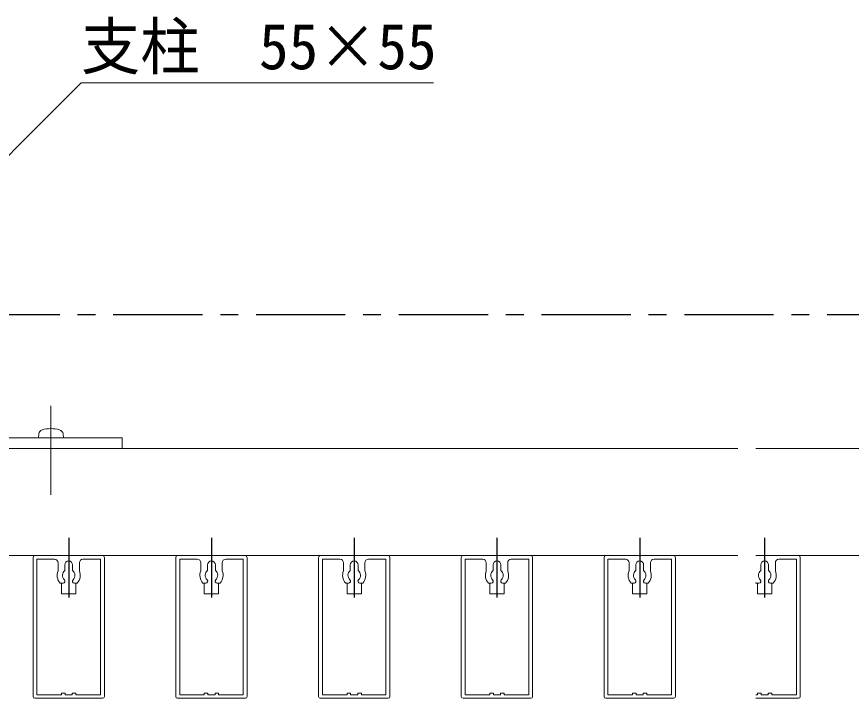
# Model space of a CAD drawing. Units: millimetres at full size, sheet at 1:5; details may follow other scales. Extents: x -1050 to 1050, y -742 to 742.
# Drawn here: x -104.1 to 129.8, y -359.3 to -168.2 of the extents above; entities that cross this region are included whole.
import ezdxf
from ezdxf.enums import TextEntityAlignment as Align

# ---------------------------------------------------------------- set-up
doc = ezdxf.new("R2010")
doc.units = ezdxf.units.MM
doc.header["$LTSCALE"] = 5
doc.linetypes.add('CHAIN1', pattern=[8, 5, -1, 1, -1])
doc.layers.add('0-0_通り芯', color=7, linetype='CHAIN1')
for name, color, linetype, lineweight in [('0-4_手摺部材', 92, 'Continuous', 20), ('0-5_手すり子', 12, 'Continuous', 20), ('0-9_文字', 3, 'Continuous', 20)]:
    doc.layers.add(name, color=color, linetype=linetype, lineweight=lineweight)
doc.styles.add('ＭＳ ゴシック', font='')
doc.styles.get('ＭＳ ゴシック').set_extended_font_data('MS Gothic')

msp = doc.modelspace()

# ---------------------------------------------------------------- linework, layer by layer
at = {"layer": '0-0_通り芯'}
for p, q in [((908.02, -251.793), (-189.48, -251.793)), ((-89.48, -314.293), (-89.48, -330.993)), ((-89.48, -314.293), (-89.48, -330.993)), ((-49.48, -314.293), (-49.48, -330.993)), ((-49.48, -314.293), (-49.48, -330.993)), ((-9.48, -314.293), (-9.48, -330.993)), ((-9.48, -314.293), (-9.48, -330.993)), ((30.52, -314.293), (30.52, -330.993)), ((30.52, -314.293), (30.52, -330.993)), ((70.52, -314.293), (70.52, -330.993)), ((70.52, -314.293), (70.52, -330.993)), ((105.52, -314.293), (105.52, -330.993)), ((105.52, -314.293), (105.52, -330.993))]:
    msp.add_line(p, q, dxfattribs=at)
at = {"layer": '0-4_手摺部材', "linetype": 'CHAIN1'}
msp.add_line((-94.48, -277.278), (-94.48, -303.293), dxfattribs=at)
at = {"layer": '0-4_手摺部材'}
for p, q in [((-97.882, -285.173), (-97.98, -286.293)), ((-91.078, -285.173), (-90.98, -286.293)), ((-121.48, -286.293), (-74.48, -286.293)), ((-97.98, -286.293), (-90.98, -286.293)), ((-74.48, -286.293), (-74.48, -289.293)), ((103.02, -289.293), (246.02, -289.293)), ((-259.48, -319.293), (98.02, -319.293)), ((246.02, -319.293), (103.02, -319.293)), ((-91.48, -329.993), (-91.48, -326.993)), ((-87.48, -326.993), (-87.48, -329.993)), ((-51.48, -329.993), (-51.48, -326.993)), ((-47.48, -326.993), (-47.48, -329.993)), ((-11.48, -329.993), (-11.48, -326.993)), ((-7.48, -326.993), (-7.48, -329.993)), ((28.52, -329.993), (28.52, -326.993)), ((32.52, -326.993), (32.52, -329.993)), ((68.52, -329.993), (68.52, -326.993)), ((72.52, -326.993), (72.52, -329.993)), ((103.52, -329.993), (103.52, -326.993)), ((107.52, -326.993), (107.52, -329.993))]:
    msp.add_line(p, q, dxfattribs=at)
for points in [[(-259.48, -319.293), (-259.48, -289.293), (98.02, -289.293)], [(-91.48, -329.993), (-87.48, -329.993), (-91.48, -329.993)], [(-51.48, -329.993), (-47.48, -329.993), (-51.48, -329.993)], [(-11.48, -329.993), (-7.48, -329.993), (-11.48, -329.993)], [(28.52, -329.993), (32.52, -329.993), (28.52, -329.993)], [(68.52, -329.993), (72.52, -329.993), (68.52, -329.993)], [(103.52, -329.993), (107.52, -329.993), (103.52, -329.993)]]:
    msp.add_lwpolyline(points, dxfattribs=at)
for centre, radius, start, end in [((-96.587, -285.287), 1.3, 105.88085, 175), ((-94.48, -292.693), 9, 74.11915, 105.88085), ((-92.373, -285.287), 1.3, 5, 74.11915)]:
    msp.add_arc(centre, radius, start, end, dxfattribs=at)
at = {"layer": '0-5_手すり子'}
for p, q in [((-99.48, -319.793), (-99.48, -358.793)), ((-79.98, -319.293), (-98.98, -319.293)), ((-98.38, -320.293), (-93.48, -320.293)), ((-85.48, -320.293), (-80.58, -320.293)), ((-80.58, -320.293), (-80.58, -358.293)), ((-79.48, -358.793), (-79.48, -319.793)), ((-59.48, -319.793), (-59.48, -358.793)), ((-39.98, -319.293), (-58.98, -319.293)), ((-58.38, -320.293), (-53.48, -320.293)), ((-45.48, -320.293), (-40.58, -320.293)), ((-40.58, -320.293), (-40.58, -358.293)), ((-39.48, -358.793), (-39.48, -319.793)), ((-19.48, -319.793), (-19.48, -358.793)), ((0.02, -319.293), (-18.98, -319.293)), ((-18.38, -320.293), (-13.48, -320.293)), ((-5.48, -320.293), (-0.58, -320.293)), ((-0.58, -320.293), (-0.58, -358.293)), ((0.52, -358.793), (0.52, -319.793)), ((20.52, -319.793), (20.52, -358.793)), ((40.02, -319.293), (21.02, -319.293)), ((21.62, -320.293), (26.52, -320.293)), ((34.52, -320.293), (39.42, -320.293)), ((39.42, -320.293), (39.42, -358.293)), ((40.52, -358.793), (40.52, -319.793)), ((60.52, -319.793), (60.52, -358.793)), ((80.02, -319.293), (61.02, -319.293)), ((61.62, -320.293), (66.52, -320.293)), ((74.52, -320.293), (79.42, -320.293)), ((79.42, -320.293), (79.42, -358.293)), ((80.52, -358.793), (80.52, -319.793)), ((115.02, -319.293), (103.02, -319.293)), ((109.52, -320.293), (114.42, -320.293)), ((114.42, -320.293), (114.42, -358.293)), ((115.52, -358.793), (115.52, -319.793)), ((-92.48, -321.293), (-92.48, -323.543)), ((-90.58, -323.432), (-90.58, -321.893)), ((-88.38, -323.432), (-88.38, -321.893)), ((-86.48, -321.293), (-86.48, -323.543)), ((-52.48, -321.293), (-52.48, -323.543)), ((-50.58, -323.432), (-50.58, -321.893)), ((-48.38, -323.432), (-48.38, -321.893)), ((-46.48, -321.293), (-46.48, -323.543)), ((-12.48, -321.293), (-12.48, -323.543)), ((-10.58, -323.432), (-10.58, -321.893)), ((-8.38, -323.432), (-8.38, -321.893)), ((-6.48, -321.293), (-6.48, -323.543)), ((27.52, -321.293), (27.52, -323.543)), ((29.42, -323.432), (29.42, -321.893)), ((31.62, -323.432), (31.62, -321.893)), ((33.52, -321.293), (33.52, -323.543)), ((67.52, -321.293), (67.52, -323.543)), ((69.42, -323.432), (69.42, -321.893)), ((71.62, -323.432), (71.62, -321.893)), ((73.52, -321.293), (73.52, -323.543)), ((104.42, -323.432), (104.42, -321.893)), ((106.62, -323.432), (106.62, -321.893)), ((108.52, -321.293), (108.52, -323.543)), ((-91.872, -326.993), (-91.063, -326.993)), ((-87.088, -326.993), (-87.897, -326.993)), ((-51.872, -326.993), (-51.063, -326.993)), ((-47.088, -326.993), (-47.897, -326.993)), ((-11.872, -326.993), (-11.063, -326.993)), ((-7.088, -326.993), (-7.897, -326.993)), ((28.128, -326.993), (28.937, -326.993)), ((32.912, -326.993), (32.103, -326.993)), ((68.128, -326.993), (68.937, -326.993)), ((72.912, -326.993), (72.103, -326.993)), ((103.128, -326.993), (103.937, -326.993)), ((107.912, -326.993), (107.103, -326.993)), ((-98.98, -359.293), (-79.98, -359.293)), ((-91.48, -357.893), (-91.48, -358.293)), ((-90.48, -358.293), (-88.48, -358.293)), ((-87.48, -357.893), (-87.48, -358.293)), ((-80.58, -358.293), (-87.48, -358.293)), ((-58.98, -359.293), (-39.98, -359.293)), ((-51.48, -357.893), (-51.48, -358.293)), ((-50.48, -358.293), (-48.48, -358.293)), ((-47.48, -357.893), (-47.48, -358.293)), ((-40.58, -358.293), (-47.48, -358.293)), ((-18.98, -359.293), (0.02, -359.293)), ((-11.48, -357.893), (-11.48, -358.293)), ((-10.48, -358.293), (-8.48, -358.293)), ((-7.48, -357.893), (-7.48, -358.293)), ((-0.58, -358.293), (-7.48, -358.293)), ((21.02, -359.293), (40.02, -359.293)), ((28.52, -357.893), (28.52, -358.293)), ((29.52, -358.293), (31.52, -358.293)), ((32.52, -357.893), (32.52, -358.293)), ((39.42, -358.293), (32.52, -358.293)), ((61.02, -359.293), (80.02, -359.293)), ((68.52, -357.893), (68.52, -358.293)), ((69.52, -358.293), (71.52, -358.293)), ((72.52, -357.893), (72.52, -358.293)), ((79.42, -358.293), (72.52, -358.293)), ((103.02, -358.293), (103.52, -358.293)), ((103.02, -359.293), (115.02, -359.293)), ((103.52, -357.893), (103.52, -358.293)), ((104.52, -358.293), (106.52, -358.293)), ((107.52, -357.893), (107.52, -358.293)), ((114.42, -358.293), (107.52, -358.293))]:
    msp.add_line(p, q, dxfattribs=at)
for points in [[(-98.38, -320.293), (-98.38, -358.293), (-91.48, -358.293)], [(-58.38, -320.293), (-58.38, -358.293), (-51.48, -358.293)], [(-18.38, -320.293), (-18.38, -358.293), (-11.48, -358.293)], [(21.62, -320.293), (21.62, -358.293), (28.52, -358.293)], [(61.62, -320.293), (61.62, -358.293), (68.52, -358.293)], [(-91.48, -357.893), (-90.48, -357.893), (-90.48, -358.293)], [(-87.48, -357.893), (-88.48, -357.893), (-88.48, -358.293)], [(-51.48, -357.893), (-50.48, -357.893), (-50.48, -358.293)], [(-47.48, -357.893), (-48.48, -357.893), (-48.48, -358.293)], [(-11.48, -357.893), (-10.48, -357.893), (-10.48, -358.293)], [(-7.48, -357.893), (-8.48, -357.893), (-8.48, -358.293)], [(28.52, -357.893), (29.52, -357.893), (29.52, -358.293)], [(32.52, -357.893), (31.52, -357.893), (31.52, -358.293)], [(68.52, -357.893), (69.52, -357.893), (69.52, -358.293)], [(72.52, -357.893), (71.52, -357.893), (71.52, -358.293)], [(103.52, -357.893), (104.52, -357.893), (104.52, -358.293)], [(107.52, -357.893), (106.52, -357.893), (106.52, -358.293)]]:
    msp.add_lwpolyline(points, dxfattribs=at)
for centre, radius, start, end in [((-98.98, -319.793), 0.5, 90, 180), ((-93.48, -321.293), 1, 0, 90), ((-85.48, -321.293), 1, 90, 180), ((-79.98, -319.793), 0.5, 0, 90), ((-58.98, -319.793), 0.5, 90, 180), ((-53.48, -321.293), 1, 0, 90), ((-45.48, -321.293), 1, 90, 180), ((-39.98, -319.793), 0.5, 0, 90), ((-18.98, -319.793), 0.5, 90, 180), ((-13.48, -321.293), 1, 0, 90), ((-5.48, -321.293), 1, 90, 180), ((0.02, -319.793), 0.5, 0, 90), ((21.02, -319.793), 0.5, 90, 180), ((26.52, -321.293), 1, 0, 90), ((34.52, -321.293), 1, 90, 180), ((40.02, -319.793), 0.5, 0, 90), ((61.02, -319.793), 0.5, 90, 180), ((66.52, -321.293), 1, 0, 90), ((74.52, -321.293), 1, 90, 180), ((80.02, -319.793), 0.5, 0, 90), ((109.52, -321.293), 1, 90, 180), ((115.02, -319.793), 0.5, 0, 90), ((-89.48, -321.893), 1.1, 0, 180), ((-49.48, -321.893), 1.1, 0, 180), ((-9.48, -321.893), 1.1, 0, 180), ((30.52, -321.893), 1.1, 0, 180), ((70.52, -321.893), 1.1, 0, 180), ((105.52, -321.893), 1.1, 0, 180), ((-89.48, -324.793), 3.25, 157.38014, 222.60367), ((-89.48, -324.793), 1.75, 128.9448, 226.31533), ((-89.48, -324.793), 1.75, 313.68467, 51.0552), ((-89.48, -324.793), 3.25, 317.39633, 22.61986), ((-49.48, -324.793), 3.25, 157.38014, 222.60367), ((-49.48, -324.793), 1.75, 128.9448, 226.31533), ((-49.48, -324.793), 1.75, 313.68467, 51.0552), ((-49.48, -324.793), 3.25, 317.39633, 22.61986), ((-9.48, -324.793), 3.25, 157.38014, 222.60367), ((-9.48, -324.793), 1.75, 128.9448, 226.31533), ((-9.48, -324.793), 1.75, 313.68467, 51.0552), ((-9.48, -324.793), 3.25, 317.39633, 22.61986), ((30.52, -324.793), 3.25, 157.38014, 222.60367), ((30.52, -324.793), 1.75, 128.9448, 226.31533), ((30.52, -324.793), 1.75, 313.68467, 51.0552), ((30.52, -324.793), 3.25, 317.39633, 22.61986), ((70.52, -324.793), 3.25, 157.38014, 222.60367), ((70.52, -324.793), 1.75, 128.9448, 226.31533), ((70.52, -324.793), 1.75, 313.68467, 51.0552), ((70.52, -324.793), 3.25, 317.39633, 22.61986), ((105.52, -324.793), 1.75, 128.9448, 226.31533), ((105.52, -324.793), 1.75, 313.68467, 51.0552), ((105.52, -324.793), 3.25, 317.39633, 22.61986), ((-91.063, -326.451), 0.542, 270, 46.31533), ((-87.897, -326.451), 0.542, 133.68467, 270), ((-51.063, -326.451), 0.542, 270, 46.31533), ((-47.897, -326.451), 0.542, 133.68467, 270), ((-11.063, -326.451), 0.542, 270, 46.31533), ((-7.897, -326.451), 0.542, 133.68467, 270), ((28.937, -326.451), 0.542, 270, 46.31533), ((32.103, -326.451), 0.542, 133.68467, 270), ((68.937, -326.451), 0.542, 270, 46.31533), ((72.103, -326.451), 0.542, 133.68467, 270), ((105.52, -324.793), 3.25, 219.71514, 222.60367), ((103.937, -326.451), 0.542, 270, 46.31533), ((107.103, -326.451), 0.542, 133.68467, 270), ((-98.98, -358.793), 0.5, 180, 270), ((-79.98, -358.793), 0.5, 270, 360), ((-58.98, -358.793), 0.5, 180, 270), ((-39.98, -358.793), 0.5, 270, 360), ((-18.98, -358.793), 0.5, 180, 270), ((0.02, -358.793), 0.5, 270, 360), ((21.02, -358.793), 0.5, 180, 270), ((40.02, -358.793), 0.5, 270, 360), ((61.02, -358.793), 0.5, 180, 270), ((80.02, -358.793), 0.5, 270, 360), ((115.02, -358.793), 0.5, 270, 360)]:
    msp.add_arc(centre, radius, start, end, dxfattribs=at)
at = {"layer": '0-9_文字'}
msp.add_lwpolyline([(-124.674, -225.433), (-86.034, -186.793), (12.716, -186.793)], dxfattribs=at)

# ---------------------------------------------------------------- texts
at = {"layer": '0-9_文字', "style": 'ＭＳ ゴシック', "width": 0.95}
msp.add_text('支柱\u300055×55', height=12.83, dxfattribs=at).set_placement((-86.034, -186.793), align=Align.BOTTOM_LEFT)

doc.saveas('drawing.dxf')
